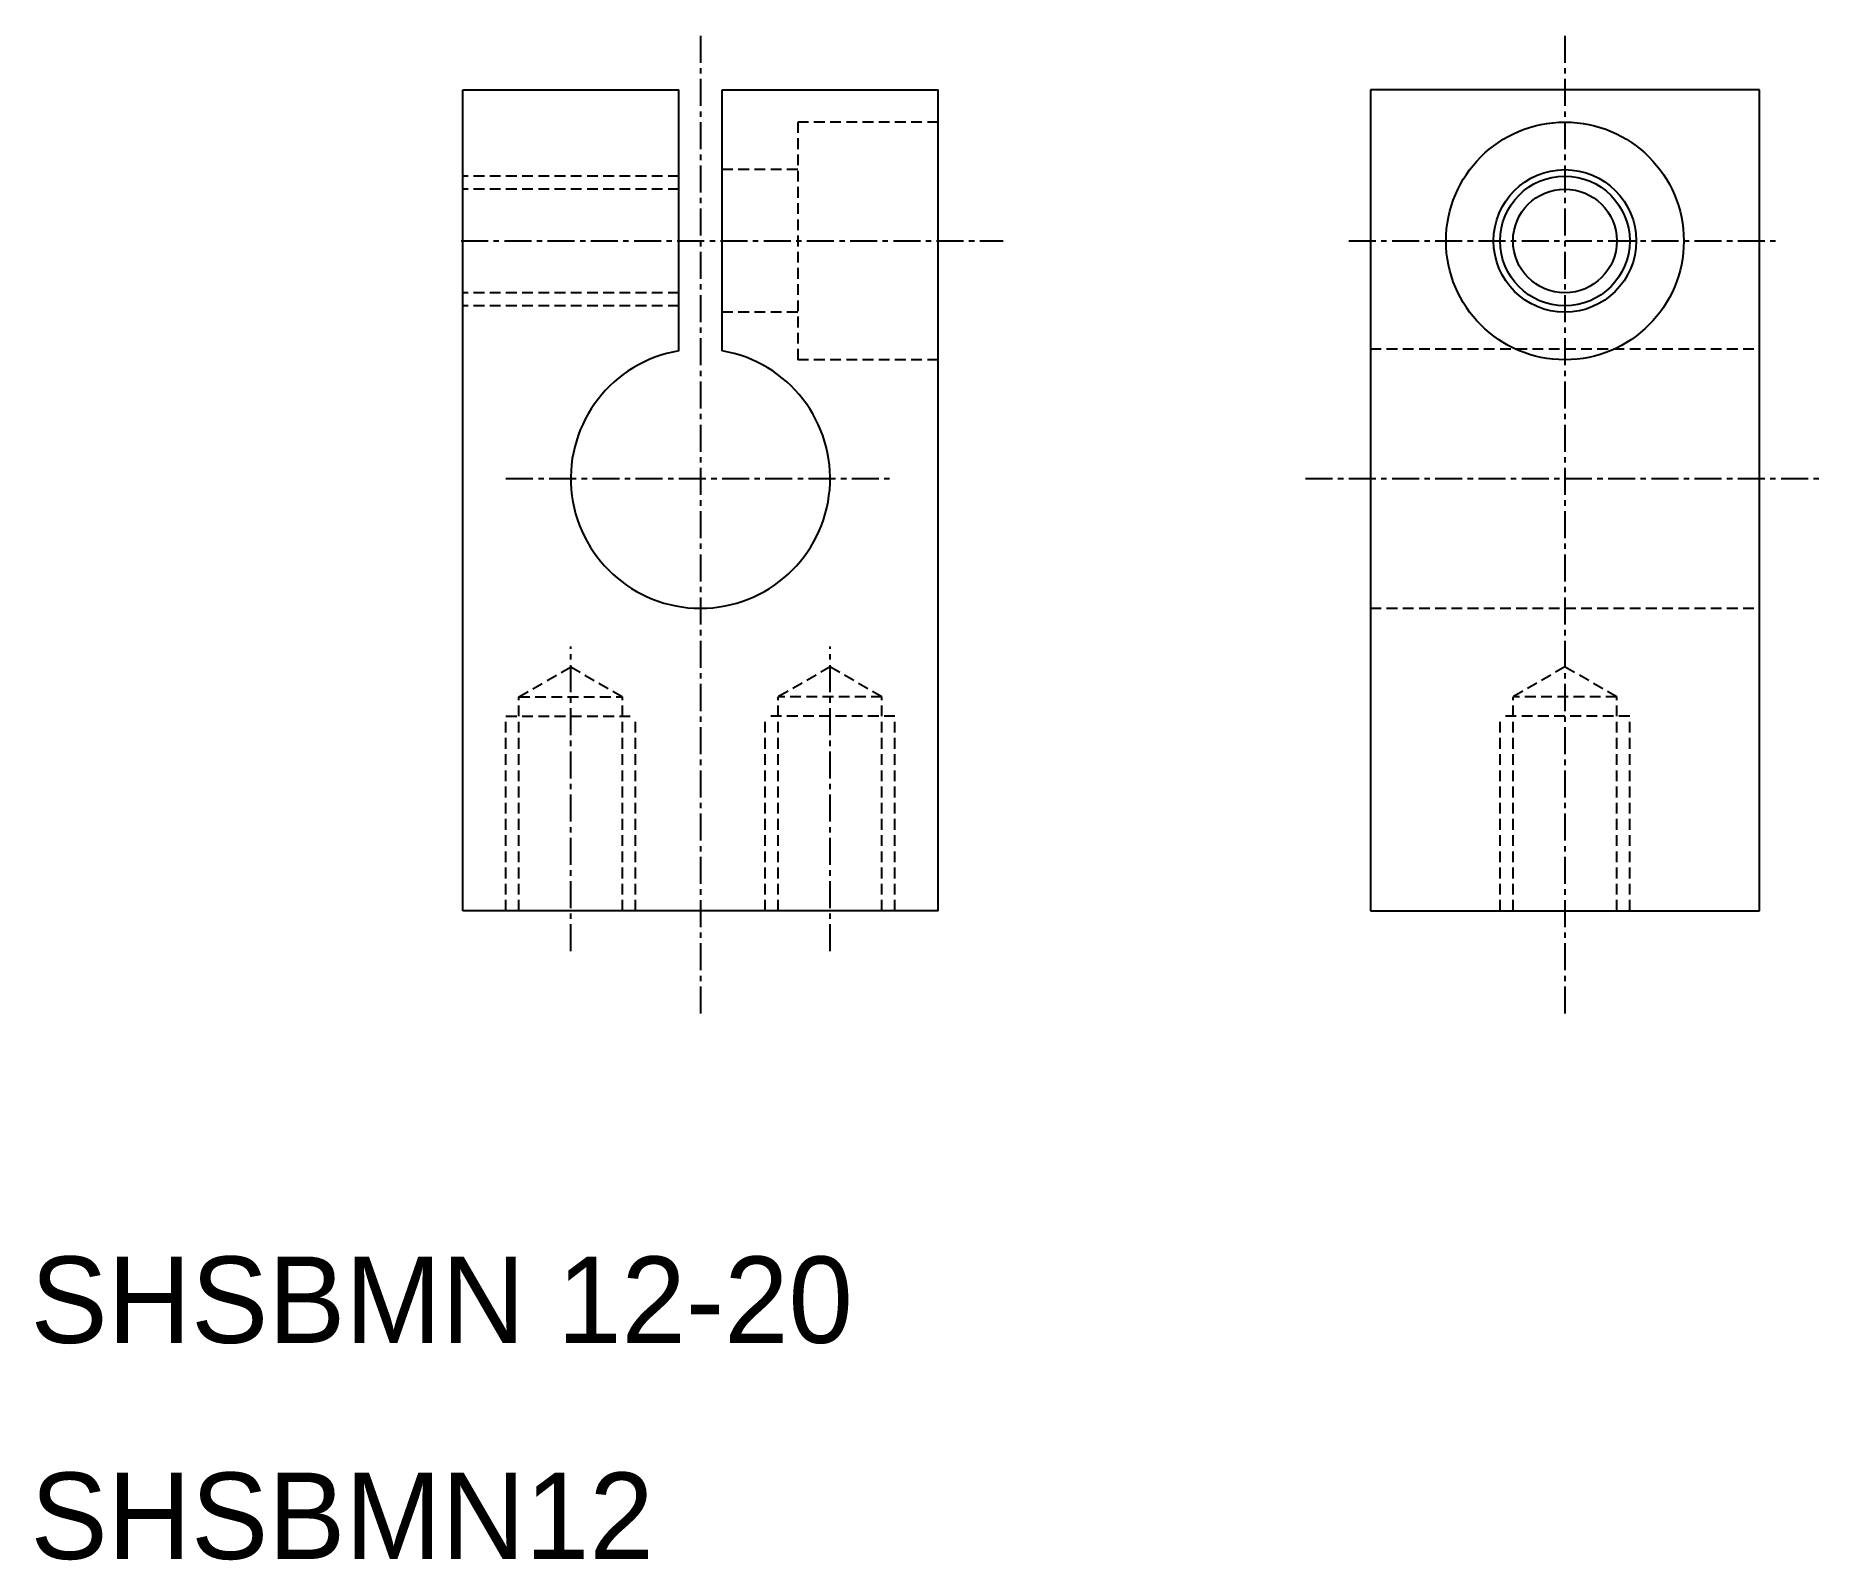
# Model space of a CAD drawing. Extents: x 1.7 to 84.5, y 1.3 to 71.9.
import ezdxf

# ---------------------------------------------------------------- set-up
doc = ezdxf.new("R2010")
doc.units = 0
doc.linetypes.add('CENTER', pattern=[2, 1.25, -0.25, 0.25, -0.25])
doc.linetypes.add('DASHED', pattern=[0.75, 0.5, -0.25])
doc.layers.get('0').update_dxf_attribs({"linetype": 'CONTINUOUS'})
doc.layers.add('CENTER', color=1, linetype='CENTER')

msp = doc.modelspace()

# ---------------------------------------------------------------- linework, layer by layer
at = {"color": 7, "linetype": 'CONTINUOUS'}
for p, q in [((21.461, 69.373), (31.461, 69.373)), ((21.461, 31.373), (21.461, 69.373)), ((31.461, 57.289), (31.461, 69.373)), ((33.461, 57.289), (33.461, 69.373)), ((33.461, 69.373), (43.461, 69.373)), ((43.461, 31.373), (43.461, 69.373)), ((63.461, 69.373), (63.461, 31.373)), ((81.461, 69.373), (63.461, 69.373)), ((81.461, 31.373), (81.461, 69.373)), ((43.461, 31.373), (21.461, 31.373)), ((63.461, 31.373), (81.461, 31.373))]:
    msp.add_line(p, q, dxfattribs=at)
at = {"color": 3, "linetype": 'DASHED'}
for p, q in [((43.461, 67.873), (36.961, 67.873)), ((36.961, 67.873), (36.961, 56.873)), ((36.961, 65.673), (33.461, 65.673)), ((31.461, 65.373), (21.461, 65.373)), ((31.461, 64.773), (21.461, 64.773)), ((31.461, 59.973), (21.461, 59.973)), ((31.461, 59.373), (21.461, 59.373)), ((36.961, 59.073), (33.461, 59.073)), ((63.461, 57.373), (81.461, 57.373)), ((43.461, 56.873), (36.961, 56.873)), ((63.461, 45.373), (81.461, 45.373)), ((24.061, 41.273), (26.461, 42.659)), ((26.461, 42.659), (28.861, 41.273)), ((38.461, 42.659), (36.061, 41.273)), ((40.861, 41.273), (38.461, 42.659)), ((72.461, 42.659), (70.061, 41.273)), ((74.861, 41.273), (72.461, 42.659)), ((24.061, 41.273), (28.861, 41.273)), ((24.061, 31.373), (24.061, 41.273)), ((28.861, 31.373), (28.861, 41.273)), ((36.061, 31.373), (36.061, 41.273)), ((40.861, 41.273), (36.061, 41.273)), ((40.861, 31.373), (40.861, 41.273)), ((74.861, 41.273), (70.061, 41.273)), ((70.061, 31.373), (70.061, 41.273)), ((74.861, 31.373), (74.861, 41.273)), ((23.461, 40.373), (29.461, 40.373)), ((23.461, 31.373), (23.461, 40.373)), ((29.461, 31.373), (29.461, 40.373)), ((35.461, 31.373), (35.461, 40.373)), ((41.461, 40.373), (35.461, 40.373)), ((41.461, 31.373), (41.461, 40.373)), ((75.461, 40.373), (69.461, 40.373)), ((69.461, 31.373), (69.461, 40.373)), ((75.461, 31.373), (75.461, 40.373))]:
    msp.add_line(p, q, dxfattribs=at)
at = {"color": 7, "linetype": 'CONTINUOUS'}
for radius in [5.5, 3.3, 2.4]:
    msp.add_circle((72.461, 62.373), radius, dxfattribs=at)
at = {"color": 3, "linetype": 'CONTINUOUS'}
msp.add_circle((72.461, 62.373), 3, dxfattribs=at)
at = {"color": 7, "linetype": 'CONTINUOUS'}
msp.add_arc((32.461, 51.373), 6, 99.59407, 80.40593, dxfattribs=at)
at = {"layer": 'CENTER', "color": 1, "linetype": 'CENTER'}
for p, q in [((32.461, 71.869), (32.461, 26.461)), ((72.461, 71.869), (72.461, 26.461)), ((21.387, 62.373), (46.461, 62.373)), ((62.461, 62.373), (82.461, 62.373)), ((23.461, 51.373), (41.461, 51.373)), ((60.461, 51.373), (84.461, 51.373)), ((26.461, 29.498), (26.461, 43.605)), ((38.461, 29.498), (38.461, 43.605))]:
    msp.add_line(p, q, dxfattribs=at)

# ---------------------------------------------------------------- texts
at = {"color": 7, "linetype": 'CONTINUOUS'}
for s, p in [('SHSBMN 12-20', (1.461, 11.373)), ('SHSBMN12', (1.461, 1.373))]:
    msp.add_text(s, height=4, dxfattribs=at).set_placement(p)

doc.saveas('drawing.dxf')
